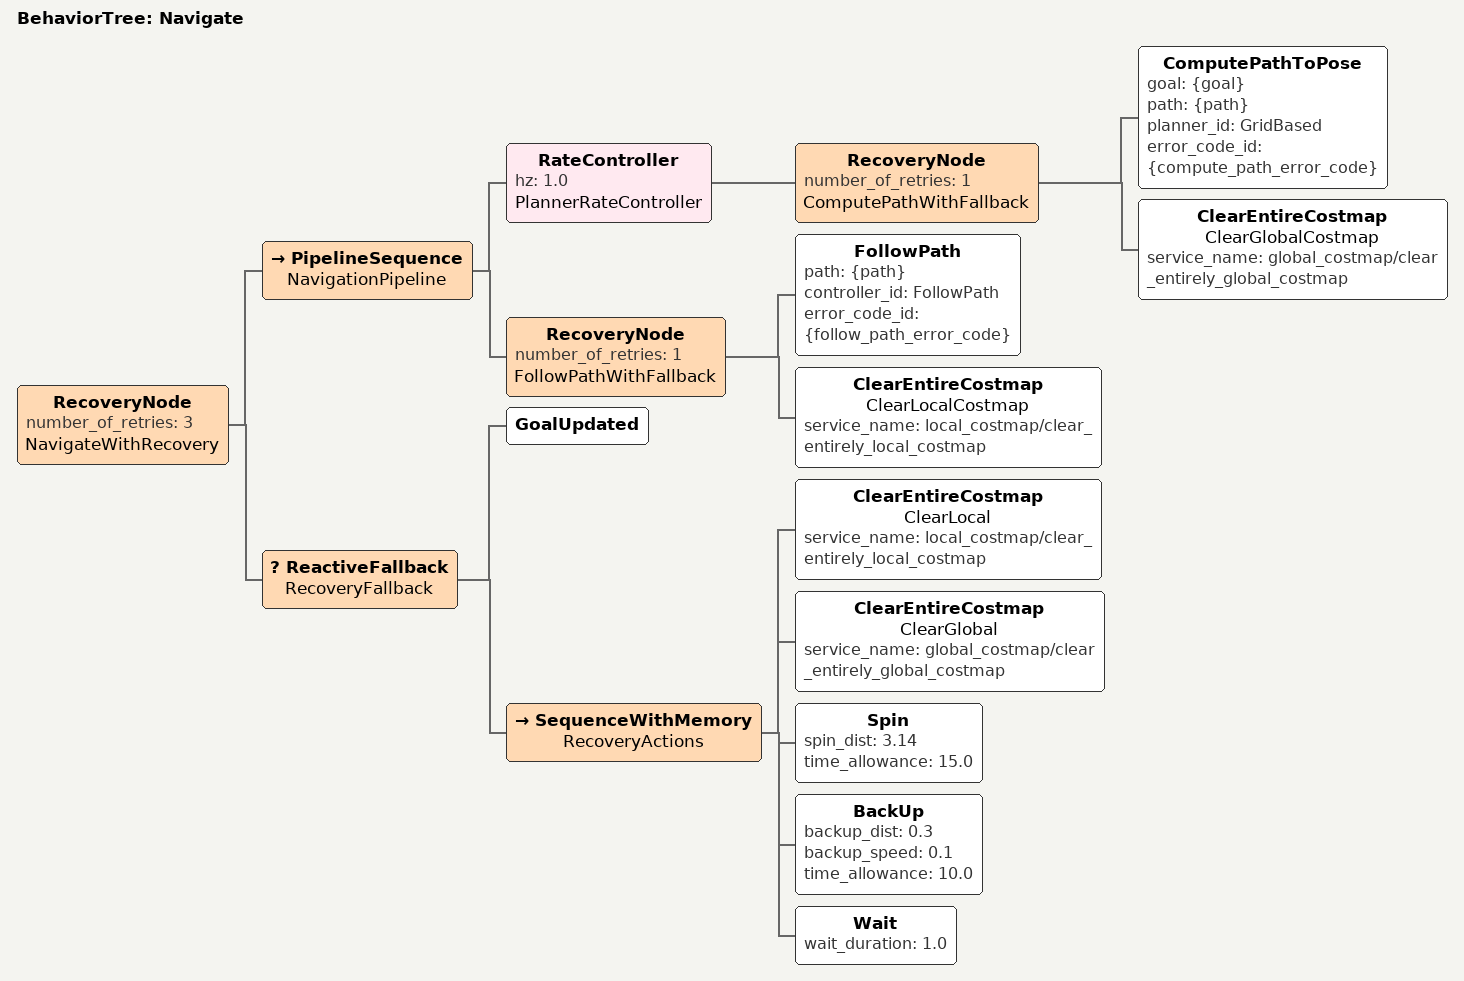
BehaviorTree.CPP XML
<?xml version="1.0" encoding="UTF-8"?>
<!--
  ballbot_bt.xml — Jazzy-compatible behavior tree
  Removed: is_recovery attribute (deprecated in Nav2 Jazzy/Iron)
  Removed: error_code_id attributes on Spin/BackUp (not in all Jazzy builds)
-->
<root BTCPP_format="4" main_tree_to_execute="Navigate">

  <BehaviorTree ID="Navigate">
    <RecoveryNode number_of_retries="3" name="NavigateWithRecovery">

      <!-- Main navigation pipeline -->
      <PipelineSequence name="NavigationPipeline">

        <!-- Replan at 1Hz -->
        <RateController hz="1.0" name="PlannerRateController">
          <RecoveryNode number_of_retries="1" name="ComputePathWithFallback">
            <ComputePathToPose
              goal="{goal}"
              path="{path}"
              planner_id="GridBased"
              error_code_id="{compute_path_error_code}"/>
            <ClearEntireCostmap
              name="ClearGlobalCostmap"
              service_name="global_costmap/clear_entirely_global_costmap"/>
          </RecoveryNode>
        </RateController>

        <!-- MPPI follows path at 10Hz -->
        <RecoveryNode number_of_retries="1" name="FollowPathWithFallback">
          <FollowPath
            path="{path}"
            controller_id="FollowPath"
            error_code_id="{follow_path_error_code}"/>
          <ClearEntireCostmap
            name="ClearLocalCostmap"
            service_name="local_costmap/clear_entirely_local_costmap"/>
        </RecoveryNode>

      </PipelineSequence>

      <!-- Recovery when navigation fails -->
      <ReactiveFallback name="RecoveryFallback">
        <GoalUpdated/>
        <SequenceWithMemory name="RecoveryActions">

          <ClearEntireCostmap
            name="ClearLocal"
            service_name="local_costmap/clear_entirely_local_costmap"/>
          <ClearEntireCostmap
            name="ClearGlobal"
            service_name="global_costmap/clear_entirely_global_costmap"/>

          <!-- Spin 360 to clear costmap and help AMCL re-localise -->
          <Spin spin_dist="3.14" time_allowance="15.0"/>

          <!-- Back up 0.3m away from obstacle -->
          <BackUp backup_dist="0.3" backup_speed="0.1" time_allowance="10.0"/>

          <!-- Wait then retry -->
          <Wait wait_duration="1.0"/>

        </SequenceWithMemory>
      </ReactiveFallback>

    </RecoveryNode>
  </BehaviorTree>

</root>
